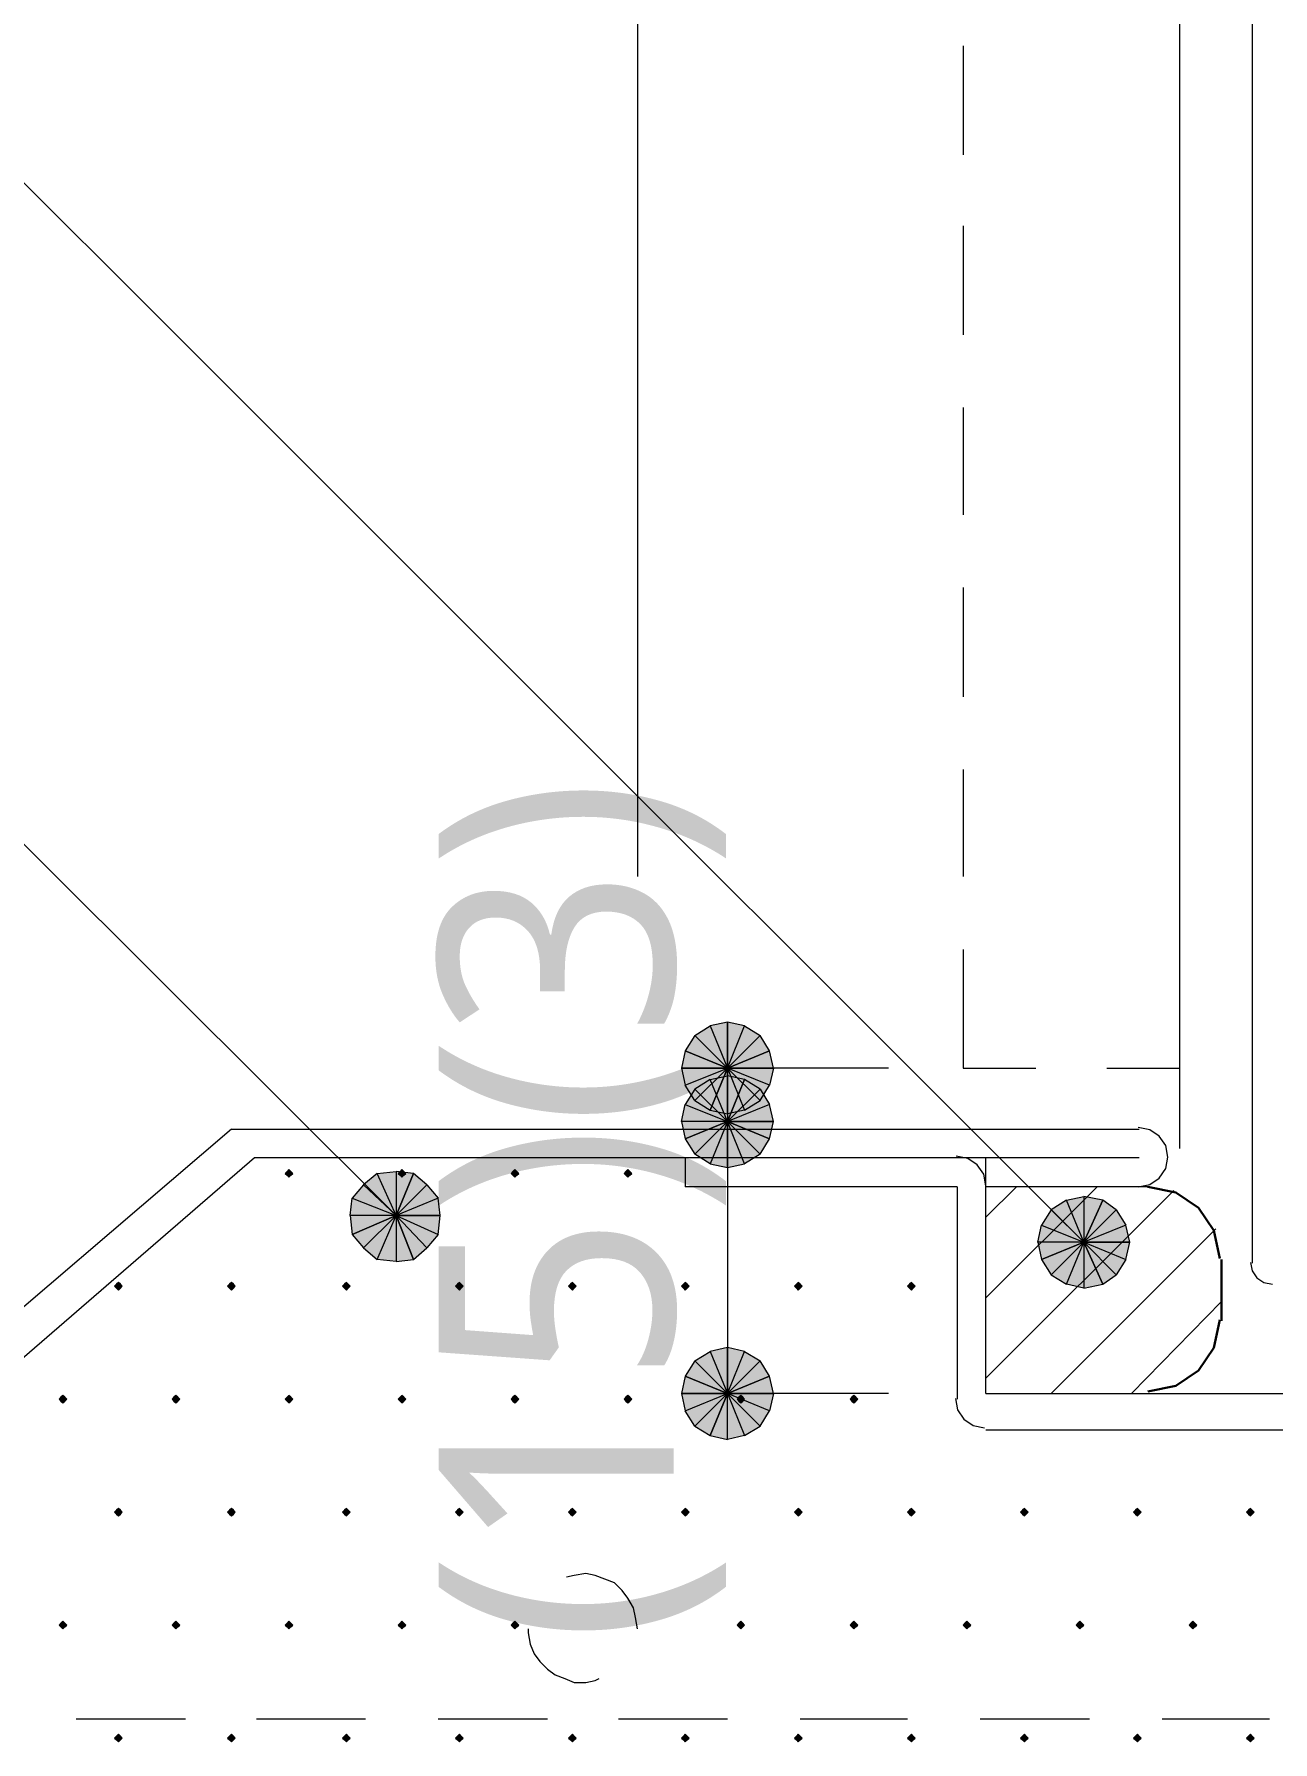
# Model space of a CAD drawing. Header units: millimetres. Extents: x 0 to 420, y 0 to 297.
# Drawn here: x 144.61 to 158.3, y 179.2 to 198.08 of the extents above; entities that cross this region are included whole.
import ezdxf
from ezdxf.enums import TextEntityAlignment as Align

# ---------------------------------------------------------------- set-up
doc = ezdxf.new("R2010")
doc.units = ezdxf.units.MM
doc.styles.add('kst32b', font='NotoSansJP-Variable.ttf')

msp = doc.modelspace()

# ---------------------------------------------------------------- hatches: boundary and pattern name
h = msp.add_hatch(color=7)
h.paths.add_polyline_path([(152.273, 187.156), (152.083, 187.113), (152.273, 186.648), (152.273, 187.156)])
h.paths.add_polyline_path([(152.083, 187.113), (152.273, 186.648), (151.913, 187.007), (152.083, 187.113)])
h.paths.add_polyline_path([(152.273, 186.648), (151.913, 187.007), (151.807, 186.838), (152.273, 186.648)])
h = msp.add_hatch(color=7)
h.paths.add_polyline_path([(152.739, 186.838), (152.633, 187.007), (152.273, 186.648), (152.739, 186.838)])
h.paths.add_polyline_path([(152.633, 187.007), (152.273, 186.648), (152.463, 187.113), (152.633, 187.007)])
h.paths.add_polyline_path([(152.273, 186.648), (152.463, 187.113), (152.273, 187.156), (152.273, 186.648)])
for points in [[(151.807, 186.838), (151.765, 186.648), (152.273, 186.648), (151.807, 186.838)], [(152.739, 185.864), (152.781, 186.055), (152.273, 186.055), (152.739, 185.864)], [(147.426, 185.526), (147.405, 185.505), (147.384, 185.483), (147.405, 185.462), (147.426, 185.441), (147.447, 185.462), (147.468, 185.483), (147.447, 185.505), (147.426, 185.526)], [(148.675, 185.526), (148.654, 185.505), (148.632, 185.483), (148.654, 185.462), (148.675, 185.441), (148.696, 185.462), (148.717, 185.483), (148.696, 185.505), (148.675, 185.526)], [(149.924, 185.526), (149.902, 185.505), (149.881, 185.483), (149.902, 185.462), (149.924, 185.441), (149.945, 185.462), (149.966, 185.483), (149.945, 185.505), (149.924, 185.526)], [(151.172, 185.526), (151.151, 185.505), (151.13, 185.483), (151.151, 185.462), (151.172, 185.441), (151.194, 185.462), (151.215, 185.483), (151.194, 185.505), (151.172, 185.526)], [(148.124, 184.806), (148.251, 184.658), (148.611, 185.018), (148.124, 184.806)], [(155.744, 184.531), (155.85, 184.362), (156.21, 184.721), (155.744, 184.531)], [(145.542, 184.277), (145.521, 184.256), (145.5, 184.235), (145.521, 184.213), (145.542, 184.192), (145.563, 184.213), (145.584, 184.235), (145.563, 184.256), (145.542, 184.277)], [(146.791, 184.277), (146.77, 184.256), (146.749, 184.235), (146.77, 184.213), (146.791, 184.192), (146.812, 184.213), (146.833, 184.235), (146.812, 184.256), (146.791, 184.277)], [(148.061, 184.277), (148.04, 184.256), (148.019, 184.235), (148.04, 184.213), (148.061, 184.192), (148.082, 184.213), (148.103, 184.235), (148.082, 184.256), (148.061, 184.277)], [(149.31, 184.277), (149.288, 184.256), (149.267, 184.235), (149.288, 184.213), (149.31, 184.192), (149.331, 184.213), (149.352, 184.235), (149.331, 184.256), (149.31, 184.277)], [(150.559, 184.277), (150.537, 184.256), (150.516, 184.235), (150.537, 184.213), (150.559, 184.192), (150.58, 184.213), (150.601, 184.235), (150.58, 184.256), (150.559, 184.277)], [(151.807, 184.277), (151.786, 184.256), (151.765, 184.235), (151.786, 184.213), (151.807, 184.192), (151.829, 184.213), (151.85, 184.235), (151.829, 184.256), (151.807, 184.277)], [(153.056, 184.277), (153.035, 184.256), (153.014, 184.235), (153.035, 184.213), (153.056, 184.192), (153.077, 184.213), (153.099, 184.235), (153.077, 184.256), (153.056, 184.277)], [(154.305, 184.277), (154.284, 184.256), (154.263, 184.235), (154.284, 184.213), (154.305, 184.192), (154.326, 184.213), (154.347, 184.235), (154.326, 184.256), (154.305, 184.277)], [(151.807, 183.24), (151.765, 183.049), (152.273, 183.049), (151.807, 183.24)], [(144.928, 183.028), (144.907, 183.007), (144.886, 182.986), (144.907, 182.965), (144.928, 182.944), (144.949, 182.965), (144.971, 182.986), (144.949, 183.007), (144.928, 183.028)], [(146.177, 183.028), (146.156, 183.007), (146.135, 182.986), (146.156, 182.965), (146.177, 182.944), (146.198, 182.965), (146.219, 182.986), (146.198, 183.007), (146.177, 183.028)], [(147.426, 183.028), (147.405, 183.007), (147.384, 182.986), (147.405, 182.965), (147.426, 182.944), (147.447, 182.965), (147.468, 182.986), (147.447, 183.007), (147.426, 183.028)], [(148.675, 183.028), (148.654, 183.007), (148.632, 182.986), (148.654, 182.965), (148.675, 182.944), (148.696, 182.965), (148.717, 182.986), (148.696, 183.007), (148.675, 183.028)], [(149.924, 183.028), (149.902, 183.007), (149.881, 182.986), (149.902, 182.965), (149.924, 182.944), (149.945, 182.965), (149.966, 182.986), (149.945, 183.007), (149.924, 183.028)], [(151.172, 183.028), (151.151, 183.007), (151.13, 182.986), (151.151, 182.965), (151.172, 182.944), (151.194, 182.965), (151.215, 182.986), (151.194, 183.007), (151.172, 183.028)], [(152.421, 183.028), (152.4, 183.007), (152.379, 182.986), (152.4, 182.965), (152.421, 182.944), (152.442, 182.965), (152.463, 182.986), (152.442, 183.007), (152.421, 183.028)], [(153.67, 183.028), (153.649, 183.007), (153.628, 182.986), (153.649, 182.965), (153.67, 182.944), (153.691, 182.965), (153.712, 182.986), (153.691, 183.007), (153.67, 183.028)], [(145.542, 181.779), (145.521, 181.758), (145.5, 181.737), (145.521, 181.716), (145.542, 181.695), (145.563, 181.716), (145.584, 181.737), (145.563, 181.758), (145.542, 181.779)], [(146.791, 181.779), (146.77, 181.758), (146.749, 181.737), (146.77, 181.716), (146.791, 181.695), (146.812, 181.716), (146.833, 181.737), (146.812, 181.758), (146.791, 181.779)], [(148.061, 181.779), (148.04, 181.758), (148.019, 181.737), (148.04, 181.716), (148.061, 181.695), (148.082, 181.716), (148.103, 181.737), (148.082, 181.758), (148.061, 181.779)], [(149.31, 181.779), (149.288, 181.758), (149.267, 181.737), (149.288, 181.716), (149.31, 181.695), (149.331, 181.716), (149.352, 181.737), (149.331, 181.758), (149.31, 181.779)], [(150.559, 181.779), (150.537, 181.758), (150.516, 181.737), (150.537, 181.716), (150.559, 181.695), (150.58, 181.716), (150.601, 181.737), (150.58, 181.758), (150.559, 181.779)], [(151.807, 181.779), (151.786, 181.758), (151.765, 181.737), (151.786, 181.716), (151.807, 181.695), (151.829, 181.716), (151.85, 181.737), (151.829, 181.758), (151.807, 181.779)], [(153.056, 181.779), (153.035, 181.758), (153.014, 181.737), (153.035, 181.716), (153.056, 181.695), (153.077, 181.716), (153.099, 181.737), (153.077, 181.758), (153.056, 181.779)], [(154.305, 181.779), (154.284, 181.758), (154.263, 181.737), (154.284, 181.716), (154.305, 181.695), (154.326, 181.716), (154.347, 181.737), (154.326, 181.758), (154.305, 181.779)], [(155.554, 181.779), (155.533, 181.758), (155.512, 181.737), (155.533, 181.716), (155.554, 181.695), (155.575, 181.716), (155.596, 181.737), (155.575, 181.758), (155.554, 181.779)], [(156.803, 181.779), (156.782, 181.758), (156.76, 181.737), (156.782, 181.716), (156.803, 181.695), (156.824, 181.716), (156.845, 181.737), (156.824, 181.758), (156.803, 181.779)], [(158.052, 181.779), (158.03, 181.758), (158.009, 181.737), (158.03, 181.716), (158.052, 181.695), (158.073, 181.716), (158.094, 181.737), (158.073, 181.758), (158.052, 181.779)], [(144.928, 180.53), (144.907, 180.509), (144.886, 180.488), (144.907, 180.467), (144.928, 180.446), (144.949, 180.467), (144.971, 180.488), (144.949, 180.509), (144.928, 180.53)], [(146.177, 180.53), (146.156, 180.509), (146.135, 180.488), (146.156, 180.467), (146.177, 180.446), (146.198, 180.467), (146.219, 180.488), (146.198, 180.509), (146.177, 180.53)], [(147.426, 180.53), (147.405, 180.509), (147.384, 180.488), (147.405, 180.467), (147.426, 180.446), (147.447, 180.467), (147.468, 180.488), (147.447, 180.509), (147.426, 180.53)], [(148.675, 180.53), (148.654, 180.509), (148.632, 180.488), (148.654, 180.467), (148.675, 180.446), (148.696, 180.467), (148.717, 180.488), (148.696, 180.509), (148.675, 180.53)], [(149.924, 180.53), (149.902, 180.509), (149.881, 180.488), (149.902, 180.467), (149.924, 180.446), (149.945, 180.467), (149.966, 180.488), (149.945, 180.509), (149.924, 180.53)], [(152.421, 180.53), (152.4, 180.509), (152.379, 180.488), (152.4, 180.467), (152.421, 180.446), (152.442, 180.467), (152.463, 180.488), (152.442, 180.509), (152.421, 180.53)], [(153.67, 180.53), (153.649, 180.509), (153.628, 180.488), (153.649, 180.467), (153.67, 180.446), (153.691, 180.467), (153.712, 180.488), (153.691, 180.509), (153.67, 180.53)], [(154.919, 180.53), (154.898, 180.509), (154.877, 180.488), (154.898, 180.467), (154.919, 180.446), (154.94, 180.467), (154.961, 180.488), (154.94, 180.509), (154.919, 180.53)], [(156.168, 180.53), (156.146, 180.509), (156.125, 180.488), (156.146, 180.467), (156.168, 180.446), (156.189, 180.467), (156.21, 180.488), (156.189, 180.509), (156.168, 180.53)], [(157.417, 180.53), (157.395, 180.509), (157.374, 180.488), (157.395, 180.467), (157.417, 180.446), (157.438, 180.467), (157.459, 180.488), (157.438, 180.509), (157.417, 180.53)], [(145.542, 179.282), (145.521, 179.26), (145.5, 179.239), (145.521, 179.218), (145.542, 179.197), (145.563, 179.218), (145.584, 179.239), (145.563, 179.26), (145.542, 179.282)], [(146.791, 179.282), (146.77, 179.26), (146.749, 179.239), (146.77, 179.218), (146.791, 179.197), (146.812, 179.218), (146.833, 179.239), (146.812, 179.26), (146.791, 179.282)], [(148.061, 179.282), (148.04, 179.26), (148.019, 179.239), (148.04, 179.218), (148.061, 179.197), (148.082, 179.218), (148.103, 179.239), (148.082, 179.26), (148.061, 179.282)], [(149.31, 179.282), (149.288, 179.26), (149.267, 179.239), (149.288, 179.218), (149.31, 179.197), (149.331, 179.218), (149.352, 179.239), (149.331, 179.26), (149.31, 179.282)], [(150.559, 179.282), (150.537, 179.26), (150.516, 179.239), (150.537, 179.218), (150.559, 179.197), (150.58, 179.218), (150.601, 179.239), (150.58, 179.26), (150.559, 179.282)], [(151.807, 179.282), (151.786, 179.26), (151.765, 179.239), (151.786, 179.218), (151.807, 179.197), (151.829, 179.218), (151.85, 179.239), (151.829, 179.26), (151.807, 179.282)], [(153.056, 179.282), (153.035, 179.26), (153.014, 179.239), (153.035, 179.218), (153.056, 179.197), (153.077, 179.218), (153.099, 179.239), (153.077, 179.26), (153.056, 179.282)], [(154.305, 179.282), (154.284, 179.26), (154.263, 179.239), (154.284, 179.218), (154.305, 179.197), (154.326, 179.218), (154.347, 179.239), (154.326, 179.26), (154.305, 179.282)], [(155.554, 179.282), (155.533, 179.26), (155.512, 179.239), (155.533, 179.218), (155.554, 179.197), (155.575, 179.218), (155.596, 179.239), (155.575, 179.26), (155.554, 179.282)], [(156.803, 179.282), (156.782, 179.26), (156.76, 179.239), (156.782, 179.218), (156.803, 179.197), (156.824, 179.218), (156.845, 179.239), (156.824, 179.26), (156.803, 179.282)], [(158.052, 179.282), (158.03, 179.26), (158.009, 179.239), (158.03, 179.218), (158.052, 179.197), (158.073, 179.218), (158.094, 179.239), (158.073, 179.26), (158.052, 179.282)]]:
    msp.add_hatch(color=7).paths.add_polyline_path(points)
h = msp.add_hatch(color=7)
h.paths.add_polyline_path([(152.633, 186.288), (152.739, 186.457), (152.273, 186.648), (152.633, 186.288)])
h.paths.add_polyline_path([(152.739, 186.457), (152.273, 186.648), (152.781, 186.648), (152.739, 186.457)])
h.paths.add_polyline_path([(152.273, 186.648), (152.781, 186.648), (152.739, 186.838), (152.273, 186.648)])
h = msp.add_hatch(color=7)
h.paths.add_polyline_path([(151.765, 186.648), (151.807, 186.457), (152.273, 186.648), (151.765, 186.648)])
h.paths.add_polyline_path([(151.807, 186.457), (152.273, 186.648), (151.913, 186.288), (151.807, 186.457)])
h.paths.add_polyline_path([(152.273, 186.648), (151.913, 186.288), (152.083, 186.182), (152.273, 186.648)])
h = msp.add_hatch(color=7)
h.paths.add_polyline_path([(152.463, 186.521), (152.273, 186.563), (152.273, 186.055), (152.463, 186.521)])
h.paths.add_polyline_path([(152.273, 186.563), (152.273, 186.055), (152.083, 186.521), (152.273, 186.563)])
h.paths.add_polyline_path([(152.273, 186.055), (152.083, 186.521), (151.913, 186.415), (152.273, 186.055)])
h = msp.add_hatch(color=7)
h.paths.add_polyline_path([(152.083, 186.182), (152.273, 186.14), (152.273, 186.648), (152.083, 186.182)])
h.paths.add_polyline_path([(152.273, 186.14), (152.273, 186.648), (152.463, 186.182), (152.273, 186.14)])
h.paths.add_polyline_path([(152.273, 186.648), (152.463, 186.182), (152.633, 186.288), (152.273, 186.648)])
h = msp.add_hatch(color=7)
h.paths.add_polyline_path([(151.913, 186.415), (151.807, 186.246), (152.273, 186.055), (151.913, 186.415)])
h.paths.add_polyline_path([(151.807, 186.246), (152.273, 186.055), (151.765, 186.055), (151.807, 186.246)])
h.paths.add_polyline_path([(152.273, 186.055), (151.765, 186.055), (151.807, 185.864), (152.273, 186.055)])
h = msp.add_hatch(color=7)
h.paths.add_polyline_path([(152.781, 186.055), (152.739, 186.246), (152.273, 186.055), (152.781, 186.055)])
h.paths.add_polyline_path([(152.739, 186.246), (152.273, 186.055), (152.633, 186.415), (152.739, 186.246)])
h.paths.add_polyline_path([(152.273, 186.055), (152.633, 186.415), (152.463, 186.521), (152.273, 186.055)])
h = msp.add_hatch(color=7)
h.paths.add_polyline_path([(151.807, 185.864), (151.913, 185.695), (152.273, 186.055), (151.807, 185.864)])
h.paths.add_polyline_path([(151.913, 185.695), (152.273, 186.055), (152.083, 185.589), (151.913, 185.695)])
h.paths.add_polyline_path([(152.273, 186.055), (152.083, 185.589), (152.273, 185.547), (152.273, 186.055)])
h = msp.add_hatch(color=7)
h.paths.add_polyline_path([(152.273, 185.547), (152.463, 185.589), (152.273, 186.055), (152.273, 185.547)])
h.paths.add_polyline_path([(152.463, 185.589), (152.273, 186.055), (152.633, 185.695), (152.463, 185.589)])
h.paths.add_polyline_path([(152.273, 186.055), (152.633, 185.695), (152.739, 185.864), (152.273, 186.055)])
h = msp.add_hatch(color=7)
h.paths.add_polyline_path([(148.802, 185.483), (148.611, 185.505), (148.611, 185.018), (148.802, 185.483)])
h.paths.add_polyline_path([(148.611, 185.505), (148.611, 185.018), (148.4, 185.483), (148.611, 185.505)])
h.paths.add_polyline_path([(148.611, 185.018), (148.4, 185.483), (148.251, 185.356), (148.611, 185.018)])
h = msp.add_hatch(color=7)
h.paths.add_polyline_path([(149.098, 185.018), (149.077, 185.208), (148.611, 185.018), (149.098, 185.018)])
h.paths.add_polyline_path([(149.077, 185.208), (148.611, 185.018), (148.95, 185.356), (149.077, 185.208)])
h.paths.add_polyline_path([(148.611, 185.018), (148.95, 185.356), (148.802, 185.483), (148.611, 185.018)])
h = msp.add_hatch(color=7)
h.paths.add_polyline_path([(148.251, 185.356), (148.124, 185.208), (148.611, 185.018), (148.251, 185.356)])
h.paths.add_polyline_path([(148.124, 185.208), (148.611, 185.018), (148.103, 185.018), (148.124, 185.208)])
h.paths.add_polyline_path([(148.611, 185.018), (148.103, 185.018), (148.124, 184.806), (148.611, 185.018)])
h = msp.add_hatch(color=7)
h.paths.add_polyline_path([(155.85, 185.081), (155.744, 184.912), (156.21, 184.721), (155.85, 185.081)])
h.paths.add_polyline_path([(155.744, 184.912), (156.21, 184.721), (155.702, 184.721), (155.744, 184.912)])
h.paths.add_polyline_path([(156.21, 184.721), (155.702, 184.721), (155.744, 184.531), (156.21, 184.721)])
h = msp.add_hatch(color=7)
h.paths.add_polyline_path([(156.422, 185.187), (156.21, 185.229), (156.21, 184.721), (156.422, 185.187)])
h.paths.add_polyline_path([(156.21, 185.229), (156.21, 184.721), (156.02, 185.187), (156.21, 185.229)])
h.paths.add_polyline_path([(156.21, 184.721), (156.02, 185.187), (155.85, 185.081), (156.21, 184.721)])
h = msp.add_hatch(color=7)
h.paths.add_polyline_path([(156.718, 184.721), (156.676, 184.912), (156.21, 184.721), (156.718, 184.721)])
h.paths.add_polyline_path([(156.676, 184.912), (156.21, 184.721), (156.57, 185.081), (156.676, 184.912)])
h.paths.add_polyline_path([(156.21, 184.721), (156.57, 185.081), (156.422, 185.187), (156.21, 184.721)])
h = msp.add_hatch(color=7)
h.paths.add_polyline_path([(148.251, 184.658), (148.4, 184.531), (148.611, 185.018), (148.251, 184.658)])
h.paths.add_polyline_path([(148.4, 184.531), (148.611, 185.018), (148.611, 184.51), (148.4, 184.531)])
h.paths.add_polyline_path([(148.611, 185.018), (148.611, 184.51), (148.802, 184.531), (148.611, 185.018)])
h = msp.add_hatch(color=7)
h.paths.add_polyline_path([(148.802, 184.531), (148.95, 184.658), (148.611, 185.018), (148.802, 184.531)])
h.paths.add_polyline_path([(148.95, 184.658), (148.611, 185.018), (149.077, 184.806), (148.95, 184.658)])
h.paths.add_polyline_path([(148.611, 185.018), (149.077, 184.806), (149.098, 185.018), (148.611, 185.018)])
h = msp.add_hatch(color=7)
h.paths.add_polyline_path([(155.85, 184.362), (156.02, 184.256), (156.21, 184.721), (155.85, 184.362)])
h.paths.add_polyline_path([(156.02, 184.256), (156.21, 184.721), (156.21, 184.213), (156.02, 184.256)])
h.paths.add_polyline_path([(156.21, 184.721), (156.21, 184.213), (156.422, 184.256), (156.21, 184.721)])
h = msp.add_hatch(color=7)
h.paths.add_polyline_path([(156.422, 184.256), (156.57, 184.362), (156.21, 184.721), (156.422, 184.256)])
h.paths.add_polyline_path([(156.57, 184.362), (156.21, 184.721), (156.676, 184.531), (156.57, 184.362)])
h.paths.add_polyline_path([(156.21, 184.721), (156.676, 184.531), (156.718, 184.721), (156.21, 184.721)])
h = msp.add_hatch(color=7)
h.paths.add_polyline_path([(152.273, 183.557), (152.083, 183.515), (152.273, 183.049), (152.273, 183.557)])
h.paths.add_polyline_path([(152.083, 183.515), (152.273, 183.049), (151.913, 183.409), (152.083, 183.515)])
h.paths.add_polyline_path([(152.273, 183.049), (151.913, 183.409), (151.807, 183.24), (152.273, 183.049)])
h = msp.add_hatch(color=7)
h.paths.add_polyline_path([(152.739, 183.24), (152.633, 183.409), (152.273, 183.049), (152.739, 183.24)])
h.paths.add_polyline_path([(152.633, 183.409), (152.273, 183.049), (152.463, 183.515), (152.633, 183.409)])
h.paths.add_polyline_path([(152.273, 183.049), (152.463, 183.515), (152.273, 183.557), (152.273, 183.049)])
h = msp.add_hatch(color=7)
h.paths.add_polyline_path([(152.633, 182.689), (152.739, 182.859), (152.273, 183.049), (152.633, 182.689)])
h.paths.add_polyline_path([(152.739, 182.859), (152.273, 183.049), (152.781, 183.049), (152.739, 182.859)])
h.paths.add_polyline_path([(152.273, 183.049), (152.781, 183.049), (152.739, 183.24), (152.273, 183.049)])
h = msp.add_hatch(color=7)
h.paths.add_polyline_path([(151.765, 183.049), (151.807, 182.859), (152.273, 183.049), (151.765, 183.049)])
h.paths.add_polyline_path([(151.807, 182.859), (152.273, 183.049), (151.913, 182.689), (151.807, 182.859)])
h.paths.add_polyline_path([(152.273, 183.049), (151.913, 182.689), (152.083, 182.584), (152.273, 183.049)])
h = msp.add_hatch(color=7)
h.paths.add_polyline_path([(152.083, 182.584), (152.273, 182.541), (152.273, 183.049), (152.083, 182.584)])
h.paths.add_polyline_path([(152.273, 182.541), (152.273, 183.049), (152.463, 182.584), (152.273, 182.541)])
h.paths.add_polyline_path([(152.273, 183.049), (152.463, 182.584), (152.633, 182.689), (152.273, 183.049)])

# ---------------------------------------------------------------- linework, layer by layer
at = {"lineweight": 13}
for points in [[(151.278, 218.059), (151.278, 188.764)], [(157.268, 218.059), (157.268, 185.759)], [(158.073, 218.059), (158.073, 184.489)], [(156.21, 184.721), (141.478, 199.454)], [(154.877, 197.951), (154.877, 196.744)], [(154.877, 195.961), (154.877, 194.754)], [(154.877, 193.95), (154.877, 192.765)], [(148.611, 185.018), (140.758, 192.849)], [(154.877, 191.961), (154.877, 190.754)], [(154.877, 189.95), (154.877, 188.764)], [(154.877, 187.96), (154.877, 186.648)], [(154.051, 186.648), (152.231, 186.648)], [(152.273, 186.648), (152.273, 186.055)], [(154.877, 186.648), (155.681, 186.648)], [(156.464, 186.648), (157.268, 186.648)], [(146.791, 185.97), (143.446, 183.113)], [(146.791, 185.97), (156.824, 185.97)], [(152.273, 185.97), (152.273, 183.049)], [(157.141, 185.663), (157.116, 185.791), (157.045, 185.895), (156.941, 185.966), (156.813, 185.991)], [(147.045, 185.653), (143.764, 182.816)], [(156.824, 185.653), (147.045, 185.653)], [(151.807, 185.653), (151.807, 185.335)], [(155.13, 185.346), (155.105, 185.474), (155.034, 185.578), (154.93, 185.648), (154.802, 185.674)], [(155.13, 183.049), (155.13, 185.653)], [(156.813, 185.335), (156.941, 185.361), (157.045, 185.431), (157.116, 185.536), (157.141, 185.663)], [(154.813, 185.335), (151.807, 185.335)], [(154.813, 185.335), (154.813, 182.986)], [(155.13, 184.997), (155.469, 185.335)], [(155.13, 184.108), (156.358, 185.335)], [(156.93, 185.335), (155.13, 185.335)], [(155.13, 183.219), (157.205, 185.293)], [(155.85, 183.049), (157.671, 184.87)], [(158.052, 184.499), (158.071, 184.404), (158.123, 184.327), (158.2, 184.275), (158.295, 184.256)], [(156.739, 183.049), (157.734, 184.065)], [(154.051, 183.049), (152.273, 183.049)], [(154.792, 182.994), (154.817, 182.869), (154.886, 182.766), (154.988, 182.696), (155.112, 182.668)], [(155.13, 183.049), (165.777, 183.049)], [(155.13, 182.647), (165.566, 182.647)], [(151.278, 180.446), (151.257, 180.573), (151.236, 180.679), (151.172, 180.784), (151.109, 180.869), (151.024, 180.954), (150.918, 180.996), (150.812, 181.038), (150.707, 181.06), (150.58, 181.038), (150.495, 181.017)], [(150.072, 180.446), (150.072, 180.403), (150.093, 180.276), (150.135, 180.171), (150.199, 180.086), (150.283, 180.001), (150.368, 179.938), (150.474, 179.896), (150.58, 179.853), (150.707, 179.853), (150.812, 179.874), (150.855, 179.896)], [(145.076, 179.451), (146.283, 179.451)], [(147.066, 179.451), (148.272, 179.451)], [(149.077, 179.451), (150.283, 179.451)], [(151.067, 179.451), (152.273, 179.451)], [(153.077, 179.451), (154.263, 179.451)], [(155.067, 179.451), (156.274, 179.451)], [(157.078, 179.451), (158.263, 179.451)]]:
    msp.add_lwpolyline(points, dxfattribs=at)
at = {"lineweight": 0}
for points in [[(152.273, 187.156), (152.083, 187.113), (152.273, 186.648)], [(152.273, 186.648), (152.463, 187.113), (152.273, 187.156)], [(152.273, 186.648), (151.913, 187.007), (151.807, 186.838)], [(152.083, 187.113), (152.273, 186.648), (151.913, 187.007)], [(152.633, 187.007), (152.273, 186.648), (152.463, 187.113)], [(152.739, 186.838), (152.633, 187.007), (152.273, 186.648)], [(151.807, 186.838), (151.765, 186.648), (152.273, 186.648)], [(152.273, 186.648), (152.781, 186.648), (152.739, 186.838)], [(151.765, 186.648), (151.807, 186.457), (152.273, 186.648)], [(151.807, 186.457), (152.273, 186.648), (151.913, 186.288)], [(152.273, 186.648), (151.913, 186.288), (152.083, 186.182)], [(152.083, 186.182), (152.273, 186.14), (152.273, 186.648)], [(152.273, 186.563), (152.273, 186.055), (152.083, 186.521)], [(152.273, 186.14), (152.273, 186.648), (152.463, 186.182)], [(152.273, 186.648), (152.463, 186.182), (152.633, 186.288)], [(152.633, 186.288), (152.739, 186.457), (152.273, 186.648)], [(152.739, 186.457), (152.273, 186.648), (152.781, 186.648)], [(152.463, 186.521), (152.273, 186.563), (152.273, 186.055)], [(151.913, 186.415), (151.807, 186.246), (152.273, 186.055)], [(152.273, 186.055), (152.083, 186.521), (151.913, 186.415)], [(152.273, 186.055), (152.633, 186.415), (152.463, 186.521)], [(152.739, 186.246), (152.273, 186.055), (152.633, 186.415)], [(151.807, 186.246), (152.273, 186.055), (151.765, 186.055)], [(152.781, 186.055), (152.739, 186.246), (152.273, 186.055)], [(152.273, 186.055), (151.765, 186.055), (151.807, 185.864)], [(151.807, 185.864), (151.913, 185.695), (152.273, 186.055)], [(151.913, 185.695), (152.273, 186.055), (152.083, 185.589)], [(152.273, 186.055), (152.083, 185.589), (152.273, 185.547)], [(152.273, 185.547), (152.463, 185.589), (152.273, 186.055)], [(152.463, 185.589), (152.273, 186.055), (152.633, 185.695)], [(152.273, 186.055), (152.633, 185.695), (152.739, 185.864)], [(152.739, 185.864), (152.781, 186.055), (152.273, 186.055)], [(147.426, 185.526), (147.405, 185.505), (147.384, 185.483), (147.405, 185.462), (147.426, 185.441), (147.447, 185.462), (147.468, 185.483), (147.447, 185.505)], [(148.611, 185.018), (148.4, 185.483), (148.251, 185.356)], [(148.611, 185.505), (148.611, 185.018), (148.4, 185.483)], [(148.802, 185.483), (148.611, 185.505), (148.611, 185.018)], [(148.611, 185.018), (148.95, 185.356), (148.802, 185.483)], [(148.675, 185.526), (148.654, 185.505), (148.632, 185.483), (148.654, 185.462), (148.675, 185.441), (148.696, 185.462), (148.717, 185.483), (148.696, 185.505)], [(149.924, 185.526), (149.902, 185.505), (149.881, 185.483), (149.902, 185.462), (149.924, 185.441), (149.945, 185.462), (149.966, 185.483), (149.945, 185.505)], [(151.172, 185.526), (151.151, 185.505), (151.13, 185.483), (151.151, 185.462), (151.172, 185.441), (151.194, 185.462), (151.215, 185.483), (151.194, 185.505)], [(148.251, 185.356), (148.124, 185.208), (148.611, 185.018)], [(149.077, 185.208), (148.611, 185.018), (148.95, 185.356)], [(148.124, 185.208), (148.611, 185.018), (148.103, 185.018)], [(149.098, 185.018), (149.077, 185.208), (148.611, 185.018)], [(155.85, 185.081), (155.744, 184.912), (156.21, 184.721)], [(156.21, 184.721), (156.02, 185.187), (155.85, 185.081)], [(156.21, 185.229), (156.21, 184.721), (156.02, 185.187)], [(156.422, 185.187), (156.21, 185.229), (156.21, 184.721)], [(156.21, 184.721), (156.57, 185.081), (156.422, 185.187)], [(156.676, 184.912), (156.21, 184.721), (156.57, 185.081)], [(148.611, 185.018), (148.103, 185.018), (148.124, 184.806)], [(148.124, 184.806), (148.251, 184.658), (148.611, 185.018)], [(148.251, 184.658), (148.4, 184.531), (148.611, 185.018)], [(148.4, 184.531), (148.611, 185.018), (148.611, 184.51)], [(148.611, 185.018), (148.611, 184.51), (148.802, 184.531)], [(148.802, 184.531), (148.95, 184.658), (148.611, 185.018)], [(148.95, 184.658), (148.611, 185.018), (149.077, 184.806)], [(148.611, 185.018), (149.077, 184.806), (149.098, 185.018)], [(155.744, 184.912), (156.21, 184.721), (155.702, 184.721)], [(156.718, 184.721), (156.676, 184.912), (156.21, 184.721)], [(156.21, 184.721), (155.702, 184.721), (155.744, 184.531)], [(155.744, 184.531), (155.85, 184.362), (156.21, 184.721)], [(155.85, 184.362), (156.02, 184.256), (156.21, 184.721)], [(156.02, 184.256), (156.21, 184.721), (156.21, 184.213)], [(156.21, 184.721), (156.21, 184.213), (156.422, 184.256)], [(156.422, 184.256), (156.57, 184.362), (156.21, 184.721)], [(156.57, 184.362), (156.21, 184.721), (156.676, 184.531)], [(156.21, 184.721), (156.676, 184.531), (156.718, 184.721)], [(145.542, 184.277), (145.521, 184.256), (145.5, 184.235), (145.521, 184.213), (145.542, 184.192), (145.563, 184.213), (145.584, 184.235), (145.563, 184.256)], [(146.791, 184.277), (146.77, 184.256), (146.749, 184.235), (146.77, 184.213), (146.791, 184.192), (146.812, 184.213), (146.833, 184.235), (146.812, 184.256)], [(148.061, 184.277), (148.04, 184.256), (148.019, 184.235), (148.04, 184.213), (148.061, 184.192), (148.082, 184.213), (148.103, 184.235), (148.082, 184.256)], [(149.31, 184.277), (149.288, 184.256), (149.267, 184.235), (149.288, 184.213), (149.31, 184.192), (149.331, 184.213), (149.352, 184.235), (149.331, 184.256)], [(150.559, 184.277), (150.537, 184.256), (150.516, 184.235), (150.537, 184.213), (150.559, 184.192), (150.58, 184.213), (150.601, 184.235), (150.58, 184.256)], [(151.807, 184.277), (151.786, 184.256), (151.765, 184.235), (151.786, 184.213), (151.807, 184.192), (151.829, 184.213), (151.85, 184.235), (151.829, 184.256)], [(153.056, 184.277), (153.035, 184.256), (153.014, 184.235), (153.035, 184.213), (153.056, 184.192), (153.077, 184.213), (153.099, 184.235), (153.077, 184.256)], [(154.305, 184.277), (154.284, 184.256), (154.263, 184.235), (154.284, 184.213), (154.305, 184.192), (154.326, 184.213), (154.347, 184.235), (154.326, 184.256)], [(152.273, 183.557), (152.083, 183.515), (152.273, 183.049)], [(152.273, 183.049), (152.463, 183.515), (152.273, 183.557)], [(152.273, 183.049), (151.913, 183.409), (151.807, 183.24)], [(152.083, 183.515), (152.273, 183.049), (151.913, 183.409)], [(152.633, 183.409), (152.273, 183.049), (152.463, 183.515)], [(152.739, 183.24), (152.633, 183.409), (152.273, 183.049)], [(151.807, 183.24), (151.765, 183.049), (152.273, 183.049)], [(152.273, 183.049), (152.781, 183.049), (152.739, 183.24)], [(144.928, 183.028), (144.907, 183.007), (144.886, 182.986), (144.907, 182.965), (144.928, 182.944), (144.949, 182.965), (144.971, 182.986), (144.949, 183.007)], [(146.177, 183.028), (146.156, 183.007), (146.135, 182.986), (146.156, 182.965), (146.177, 182.944), (146.198, 182.965), (146.219, 182.986), (146.198, 183.007)], [(147.426, 183.028), (147.405, 183.007), (147.384, 182.986), (147.405, 182.965), (147.426, 182.944), (147.447, 182.965), (147.468, 182.986), (147.447, 183.007)], [(148.675, 183.028), (148.654, 183.007), (148.632, 182.986), (148.654, 182.965), (148.675, 182.944), (148.696, 182.965), (148.717, 182.986), (148.696, 183.007)], [(149.924, 183.028), (149.902, 183.007), (149.881, 182.986), (149.902, 182.965), (149.924, 182.944), (149.945, 182.965), (149.966, 182.986), (149.945, 183.007)], [(151.172, 183.028), (151.151, 183.007), (151.13, 182.986), (151.151, 182.965), (151.172, 182.944), (151.194, 182.965), (151.215, 182.986), (151.194, 183.007)], [(151.765, 183.049), (151.807, 182.859), (152.273, 183.049)], [(151.807, 182.859), (152.273, 183.049), (151.913, 182.689)], [(152.273, 183.049), (151.913, 182.689), (152.083, 182.584)], [(152.083, 182.584), (152.273, 182.541), (152.273, 183.049)], [(152.273, 182.541), (152.273, 183.049), (152.463, 182.584)], [(152.273, 183.049), (152.463, 182.584), (152.633, 182.689)], [(152.633, 182.689), (152.739, 182.859), (152.273, 183.049)], [(152.739, 182.859), (152.273, 183.049), (152.781, 183.049)], [(152.421, 183.028), (152.4, 183.007), (152.379, 182.986), (152.4, 182.965), (152.421, 182.944), (152.442, 182.965), (152.463, 182.986), (152.442, 183.007)], [(153.67, 183.028), (153.649, 183.007), (153.628, 182.986), (153.649, 182.965), (153.67, 182.944), (153.691, 182.965), (153.712, 182.986), (153.691, 183.007)], [(145.542, 181.779), (145.521, 181.758), (145.5, 181.737), (145.521, 181.716), (145.542, 181.695), (145.563, 181.716), (145.584, 181.737), (145.563, 181.758)], [(146.791, 181.779), (146.77, 181.758), (146.749, 181.737), (146.77, 181.716), (146.791, 181.695), (146.812, 181.716), (146.833, 181.737), (146.812, 181.758)], [(148.061, 181.779), (148.04, 181.758), (148.019, 181.737), (148.04, 181.716), (148.061, 181.695), (148.082, 181.716), (148.103, 181.737), (148.082, 181.758)], [(149.31, 181.779), (149.288, 181.758), (149.267, 181.737), (149.288, 181.716), (149.31, 181.695), (149.331, 181.716), (149.352, 181.737), (149.331, 181.758)], [(150.559, 181.779), (150.537, 181.758), (150.516, 181.737), (150.537, 181.716), (150.559, 181.695), (150.58, 181.716), (150.601, 181.737), (150.58, 181.758)], [(151.807, 181.779), (151.786, 181.758), (151.765, 181.737), (151.786, 181.716), (151.807, 181.695), (151.829, 181.716), (151.85, 181.737), (151.829, 181.758)], [(153.056, 181.779), (153.035, 181.758), (153.014, 181.737), (153.035, 181.716), (153.056, 181.695), (153.077, 181.716), (153.099, 181.737), (153.077, 181.758)], [(154.305, 181.779), (154.284, 181.758), (154.263, 181.737), (154.284, 181.716), (154.305, 181.695), (154.326, 181.716), (154.347, 181.737), (154.326, 181.758)], [(155.554, 181.779), (155.533, 181.758), (155.512, 181.737), (155.533, 181.716), (155.554, 181.695), (155.575, 181.716), (155.596, 181.737), (155.575, 181.758)], [(156.803, 181.779), (156.782, 181.758), (156.76, 181.737), (156.782, 181.716), (156.803, 181.695), (156.824, 181.716), (156.845, 181.737), (156.824, 181.758)], [(158.052, 181.779), (158.03, 181.758), (158.009, 181.737), (158.03, 181.716), (158.052, 181.695), (158.073, 181.716), (158.094, 181.737), (158.073, 181.758)], [(144.928, 180.53), (144.907, 180.509), (144.886, 180.488), (144.907, 180.467), (144.928, 180.446), (144.949, 180.467), (144.971, 180.488), (144.949, 180.509)], [(146.177, 180.53), (146.156, 180.509), (146.135, 180.488), (146.156, 180.467), (146.177, 180.446), (146.198, 180.467), (146.219, 180.488), (146.198, 180.509)], [(147.426, 180.53), (147.405, 180.509), (147.384, 180.488), (147.405, 180.467), (147.426, 180.446), (147.447, 180.467), (147.468, 180.488), (147.447, 180.509)], [(148.675, 180.53), (148.654, 180.509), (148.632, 180.488), (148.654, 180.467), (148.675, 180.446), (148.696, 180.467), (148.717, 180.488), (148.696, 180.509)], [(149.924, 180.53), (149.902, 180.509), (149.881, 180.488), (149.902, 180.467), (149.924, 180.446), (149.945, 180.467), (149.966, 180.488), (149.945, 180.509)], [(152.421, 180.53), (152.4, 180.509), (152.379, 180.488), (152.4, 180.467), (152.421, 180.446), (152.442, 180.467), (152.463, 180.488), (152.442, 180.509)], [(153.67, 180.53), (153.649, 180.509), (153.628, 180.488), (153.649, 180.467), (153.67, 180.446), (153.691, 180.467), (153.712, 180.488), (153.691, 180.509)], [(154.919, 180.53), (154.898, 180.509), (154.877, 180.488), (154.898, 180.467), (154.919, 180.446), (154.94, 180.467), (154.961, 180.488), (154.94, 180.509)], [(156.168, 180.53), (156.146, 180.509), (156.125, 180.488), (156.146, 180.467), (156.168, 180.446), (156.189, 180.467), (156.21, 180.488), (156.189, 180.509)], [(157.417, 180.53), (157.395, 180.509), (157.374, 180.488), (157.395, 180.467), (157.417, 180.446), (157.438, 180.467), (157.459, 180.488), (157.438, 180.509)], [(145.542, 179.282), (145.521, 179.26), (145.5, 179.239), (145.521, 179.218), (145.542, 179.197), (145.563, 179.218), (145.584, 179.239), (145.563, 179.26)], [(146.791, 179.282), (146.77, 179.26), (146.749, 179.239), (146.77, 179.218), (146.791, 179.197), (146.812, 179.218), (146.833, 179.239), (146.812, 179.26)], [(148.061, 179.282), (148.04, 179.26), (148.019, 179.239), (148.04, 179.218), (148.061, 179.197), (148.082, 179.218), (148.103, 179.239), (148.082, 179.26)], [(149.31, 179.282), (149.288, 179.26), (149.267, 179.239), (149.288, 179.218), (149.31, 179.197), (149.331, 179.218), (149.352, 179.239), (149.331, 179.26)], [(150.559, 179.282), (150.537, 179.26), (150.516, 179.239), (150.537, 179.218), (150.559, 179.197), (150.58, 179.218), (150.601, 179.239), (150.58, 179.26)], [(151.807, 179.282), (151.786, 179.26), (151.765, 179.239), (151.786, 179.218), (151.807, 179.197), (151.829, 179.218), (151.85, 179.239), (151.829, 179.26)], [(153.056, 179.282), (153.035, 179.26), (153.014, 179.239), (153.035, 179.218), (153.056, 179.197), (153.077, 179.218), (153.099, 179.239), (153.077, 179.26)], [(154.305, 179.282), (154.284, 179.26), (154.263, 179.239), (154.284, 179.218), (154.305, 179.197), (154.326, 179.218), (154.347, 179.239), (154.326, 179.26)], [(155.554, 179.282), (155.533, 179.26), (155.512, 179.239), (155.533, 179.218), (155.554, 179.197), (155.575, 179.218), (155.596, 179.239), (155.575, 179.26)], [(156.803, 179.282), (156.782, 179.26), (156.76, 179.239), (156.782, 179.218), (156.803, 179.197), (156.824, 179.218), (156.845, 179.239), (156.824, 179.26)], [(158.052, 179.282), (158.03, 179.26), (158.009, 179.239), (158.03, 179.218), (158.052, 179.197), (158.073, 179.218), (158.094, 179.239), (158.073, 179.26)]]:
    msp.add_lwpolyline(points, close=True, dxfattribs=at)
at = {"lineweight": 30}
for points in [[(157.713, 184.542), (157.65, 184.851), (157.48, 185.103), (157.228, 185.273), (156.919, 185.335)], [(157.734, 184.531), (157.734, 183.854)], [(156.919, 183.071), (157.228, 183.133), (157.48, 183.303), (157.65, 183.555), (157.713, 183.864)]]:
    msp.add_lwpolyline(points, dxfattribs=at)

# ---------------------------------------------------------------- texts
at = {"style": 'kst32b'}
msp.add_text('(15)(3)', height=2.5989, dxfattribs=at).set_placement((151.68, 180.298), (151.68, 189.848), align=Align.FIT)

doc.saveas('drawing.dxf')
